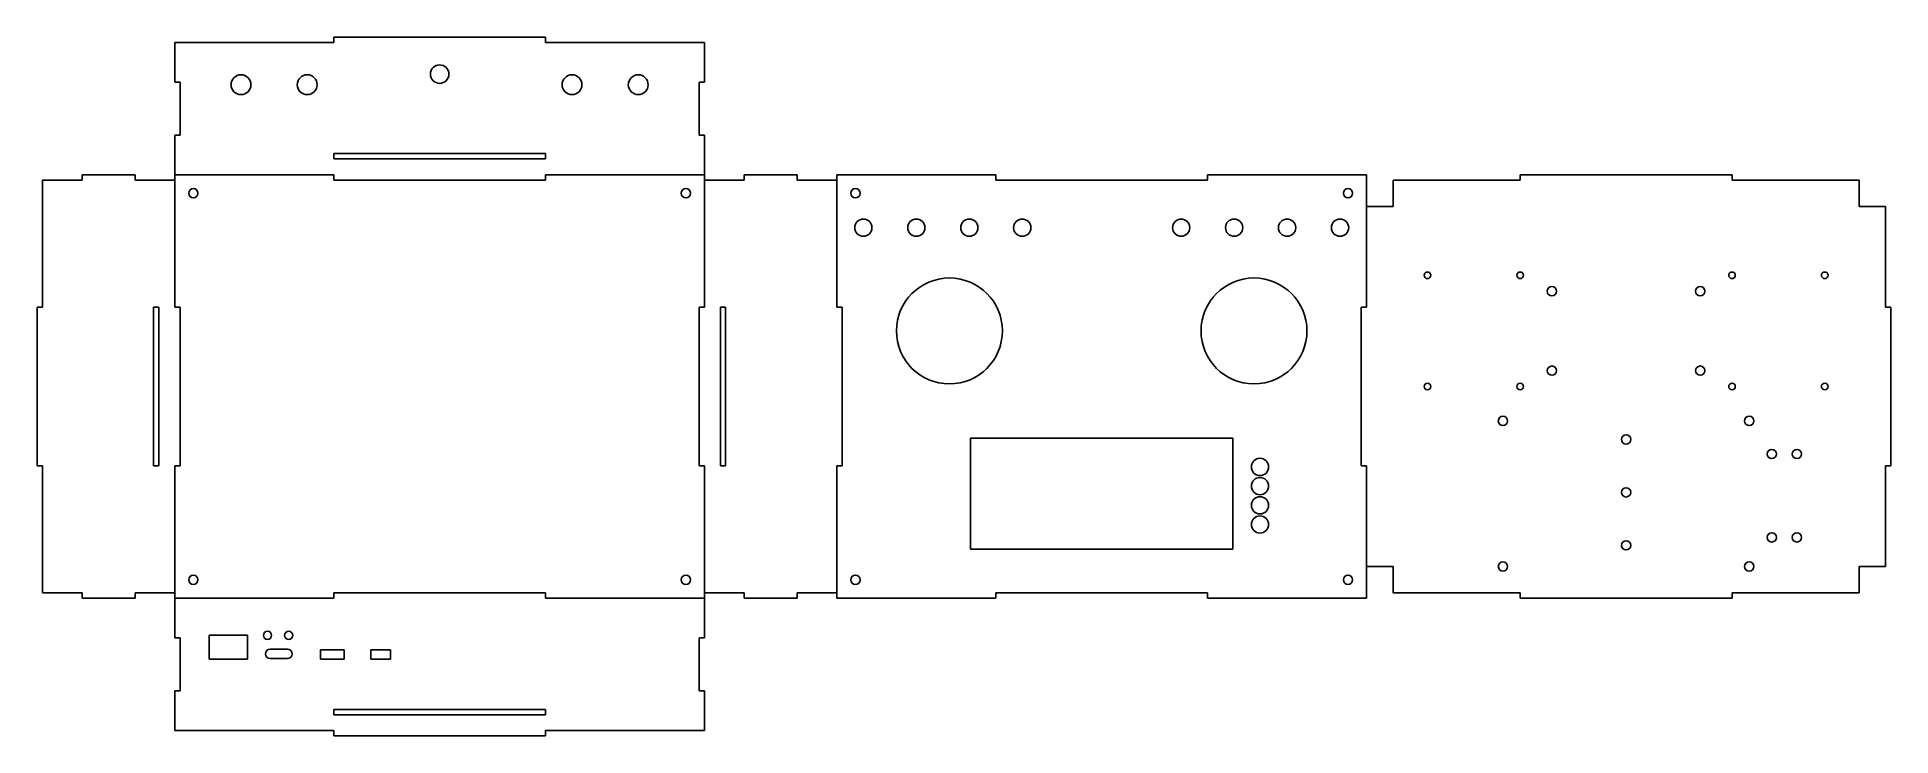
# Model space of a CAD drawing. Header units: millimetres. Extents: x -250 to 450, y -52 to 212.
import ezdxf

# ---------------------------------------------------------------- set-up
doc = ezdxf.new("R2010")
doc.units = ezdxf.units.MM
for name, color, linetype in [('Shape2DView', 7, 'CONTINUOUS'), ('Shape2DView001', 7, 'CONTINUOUS'), ('Shape2DView002', 7, 'CONTINUOUS'), ('Shape2DView004', 7, 'CONTINUOUS'), ('Shape2DView005', 7, 'CONTINUOUS'), ('Shape2DView006', 7, 'CONTINUOUS'), ('Shape2DView007', 7, 'CONTINUOUS')]:
    doc.layers.add(name, color=color, linetype=linetype)

msp = doc.modelspace()

# ---------------------------------------------------------------- linework, layer by layer
at = {"layer": 'Shape2DView'}
for p, q in [((112, 160), (52, 160)), ((52, 160), (52, 110)), ((112, 160), (112, 158)), ((112, 158), (192, 158)), ((192, 158), (192, 160)), ((252, 160), (192, 160)), ((252, 110), (252, 160)), ((54, 110), (52, 110)), ((54, 50), (54, 110)), ((252, 110), (250, 110)), ((250, 110), (250, 50)), ((102.5, 60.5), (102.5, 18.5)), ((201.5, 60.5), (102.5, 60.5)), ((201.5, 18.5), (201.5, 60.5)), ((52, 50), (54, 50)), ((52, 50), (52, 0)), ((250, 50), (252, 50)), ((252, 0), (252, 50)), ((102.5, 18.5), (201.5, 18.5)), ((112, 2), (112, 0)), ((192, 2), (112, 2)), ((192, 0), (192, 2)), ((52, 0), (112, 0)), ((192, 0), (252, 0))]:
    msp.add_line(p, q, dxfattribs=at)
for centre, radius in [((59, 153), 1.75), ((245, 153), 1.75), ((62, 140), 3.25), ((82, 140), 3.25), ((102, 140), 3.25), ((122, 140), 3.25), ((182, 140), 3.25), ((202, 140), 3.25), ((222, 140), 3.25), ((242, 140), 3.25), ((94.5, 101), 20), ((209.5, 101), 20), ((211.75, 49.62), 3.25), ((211.75, 42.37), 3.25), ((211.75, 35.12), 3.25), ((211.75, 27.87), 3.25), ((59, 7), 1.75), ((245, 7), 1.75)]:
    msp.add_circle(centre, radius, dxfattribs=at)
at = {"layer": 'Shape2DView001'}
for p, q in [((310, 158), (262, 158)), ((262, 148), (262, 158)), ((310, 158), (310, 160)), ((310, 160), (390, 160)), ((390, 160), (390, 158)), ((438, 158), (390, 158)), ((438, 158), (438, 148)), ((252, 148), (252, 110)), ((252, 148), (262, 148)), ((438, 148), (448, 148)), ((448, 110), (448, 148)), ((250, 50), (250, 110)), ((250, 110), (252, 110)), ((448, 110), (450, 110)), ((450, 110), (450, 50)), ((252, 50), (250, 50)), ((252, 50), (252, 12)), ((450, 50), (448, 50)), ((448, 12), (448, 50)), ((262, 12), (252, 12)), ((262, 2), (262, 12)), ((448, 12), (438, 12)), ((438, 12), (438, 2)), ((262, 2), (310, 2)), ((310, 0), (310, 2)), ((390, 0), (310, 0)), ((390, 2), (438, 2)), ((390, 2), (390, 0))]:
    msp.add_line(p, q, dxfattribs=at)
for centre, radius in [((275, 122), 1.25), ((310, 122), 1.25), ((390, 122), 1.25), ((425, 122), 1.25), ((322, 116), 1.75), ((378, 116), 1.75), ((322, 86), 1.75), ((378, 86), 1.75), ((275, 80), 1.25), ((310, 80), 1.25), ((390, 80), 1.25), ((425, 80), 1.25), ((303.5, 67), 1.75), ((396.5, 67), 1.75), ((350, 60), 1.75), ((405, 54.5), 1.75), ((414.5, 54.5), 1.75), ((350, 40), 1.75), ((350, 20), 1.75), ((405, 23), 1.75), ((414.5, 23), 1.75), ((303.5, 12), 1.75), ((396.5, 12), 1.75)]:
    msp.add_circle(centre, radius, dxfattribs=at)
at = {"layer": 'Shape2DView002'}
for p, q in [((-138, 160), (-198, 160)), ((-198, 160), (-198, 110)), ((-138, 160), (-138, 158)), ((-138, 158), (-58, 158)), ((-58, 158), (-58, 160)), ((2, 160), (-58, 160)), ((2, 110), (2, 160)), ((-196, 110), (-198, 110)), ((-196, 50), (-196, 110)), ((2, 110), (0, 110)), ((0, 110), (0, 50)), ((-198, 50), (-198, 0)), ((-198, 50), (-196, 50)), ((0, 50), (2, 50)), ((2, 0), (2, 50)), ((-198, 0), (-138, 0)), ((-58, 2), (-138, 2)), ((-138, 2), (-138, 0)), ((-58, 0), (-58, 2)), ((-58, 0), (2, 0))]:
    msp.add_line(p, q, dxfattribs=at)
for centre in [(-191, 153), (-5, 153), (-191, 7), (-5, 7)]:
    msp.add_circle(centre, 1.75, dxfattribs=at)
at = {"layer": 'Shape2DView004'}
for p, q in [((17, 158), (2, 158)), ((2, 158), (2, 110)), ((37, 160), (17, 160)), ((17, 160), (17, 158)), ((37, 158), (37, 160)), ((52, 158), (37, 158)), ((52, 110), (52, 158)), ((2, 110), (0, 110)), ((0, 110), (0, 50)), ((10, 110), (8, 110)), ((8, 110), (8, 50)), ((10, 50), (10, 110)), ((54, 110), (52, 110)), ((54, 50), (54, 110)), ((0, 50), (2, 50)), ((2, 50), (2, 2)), ((8, 50), (10, 50)), ((52, 2), (52, 50)), ((52, 50), (54, 50)), ((2, 2), (17, 2)), ((17, 2), (17, 0)), ((37, 0), (37, 2)), ((37, 2), (52, 2)), ((17, 0), (37, 0))]:
    msp.add_line(p, q, dxfattribs=at)
at = {"layer": 'Shape2DView005'}
for p, q in [((-198, 210), (-138, 210)), ((-198, 210), (-198, 195)), ((-138, 210), (-138, 212)), ((-138, 212), (-58, 212)), ((-58, 212), (-58, 210)), ((-58, 210), (2, 210)), ((2, 210), (2, 195)), ((-198, 195), (-196, 195)), ((-196, 195), (-196, 175)), ((0, 195), (2, 195)), ((0, 175), (0, 195)), ((-196, 175), (-198, 175)), ((-198, 175), (-198, 160)), ((2, 175), (0, 175)), ((2, 175), (2, 160)), ((-138, 168), (-58, 168)), ((-138, 166), (-138, 168)), ((-58, 168), (-58, 166)), ((-58, 166), (-138, 166)), ((-138, 160), (-198, 160)), ((-138, 160), (-138, 158)), ((-138, 158), (-58, 158)), ((-58, 158), (-58, 160)), ((2, 160), (-58, 160))]:
    msp.add_line(p, q, dxfattribs=at)
for centre, radius in [((-173, 194), 3.75), ((-148, 194), 3.75), ((-98, 198), 3.5), ((-48, 194), 3.75), ((-23, 194), 3.75)]:
    msp.add_circle(centre, radius, dxfattribs=at)
at = {"layer": 'Shape2DView006'}
for p, q in [((-248, 110), (-248, 158)), ((-248, 158), (-233, 158)), ((-233, 158), (-233, 160)), ((-233, 160), (-213, 160)), ((-213, 160), (-213, 158)), ((-213, 158), (-198, 158)), ((-198, 158), (-198, 110)), ((-250, 50), (-250, 110)), ((-250, 110), (-248, 110)), ((-206, 110), (-204, 110)), ((-206, 50), (-206, 110)), ((-204, 110), (-204, 50)), ((-198, 110), (-196, 110)), ((-196, 110), (-196, 50)), ((-248, 50), (-250, 50)), ((-248, 2), (-248, 50)), ((-204, 50), (-206, 50)), ((-196, 50), (-198, 50)), ((-198, 50), (-198, 2)), ((-233, 2), (-248, 2)), ((-233, 0), (-233, 2)), ((-213, 0), (-233, 0)), ((-198, 2), (-213, 2)), ((-213, 2), (-213, 0))]:
    msp.add_line(p, q, dxfattribs=at)
at = {"layer": 'Shape2DView007'}
for p, q in [((-138, 0), (-198, 0)), ((-198, 0), (-198, -15)), ((-58, 2), (-138, 2)), ((-138, 2), (-138, 0)), ((-58, 0), (-58, 2)), ((2, 0), (-58, 0)), ((2, 0), (2, -15)), ((-170.5, -13.9), (-185, -13.9)), ((-185, -13.9), (-185, -23)), ((-170.5, -23), (-170.5, -13.9)), ((-196, -15), (-198, -15)), ((-196, -35), (-196, -15)), ((-162, -19.2), (-155.5, -19.2)), ((-143, -23), (-143, -19.5)), ((-143, -19.5), (-134, -19.5)), ((-134, -19.5), (-134, -23)), ((-124, -23), (-124, -19.5)), ((-124, -19.5), (-116.5, -19.5)), ((-116.5, -19.5), (-116.5, -23)), ((2, -15), (0, -15)), ((0, -15), (0, -35)), ((-185, -23), (-170.5, -23)), ((-162, -22.8), (-155.5, -22.8)), ((-134, -23), (-143, -23)), ((-116.5, -23), (-124, -23)), ((-198, -35), (-196, -35)), ((-198, -35), (-198, -50)), ((0, -35), (2, -35)), ((2, -35), (2, -50)), ((-138, -42), (-138, -44)), ((-58, -42), (-138, -42)), ((-58, -44), (-58, -42)), ((-138, -44), (-58, -44)), ((-198, -50), (-138, -50)), ((-138, -52), (-138, -50)), ((-58, -52), (-138, -52)), ((-58, -50), (2, -50)), ((-58, -50), (-58, -52))]:
    msp.add_line(p, q, dxfattribs=at)
for centre in [(-163, -14), (-155, -14)]:
    msp.add_circle(centre, 1.55, dxfattribs=at)
for centre, start, end in [((-162, -21), 90, -90), ((-155.5, -21), -90, 90)]:
    msp.add_arc(centre, 1.8, start, end, dxfattribs=at)

doc.saveas('drawing.dxf')
